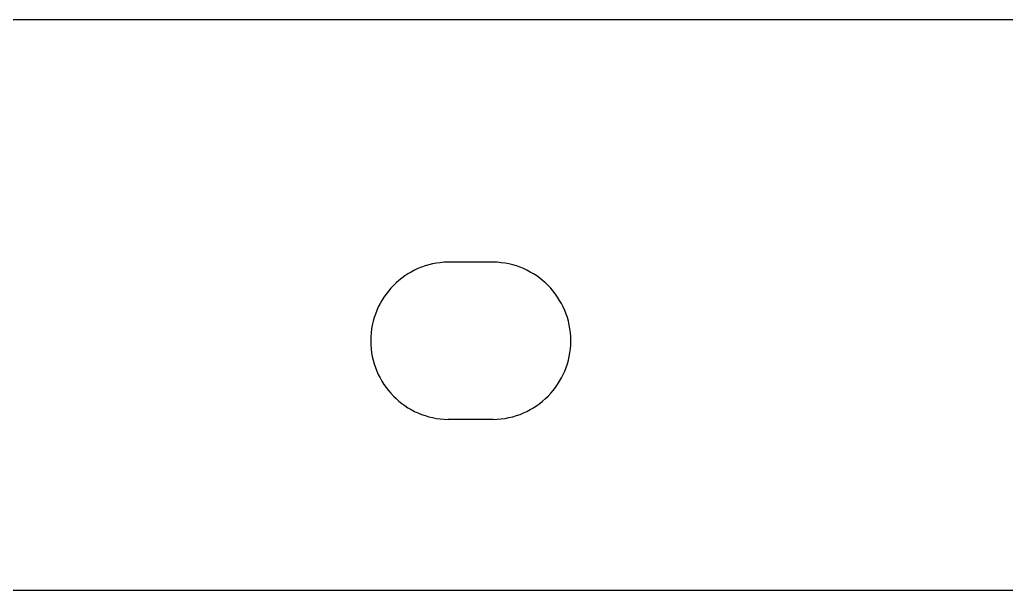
# Model space of a CAD drawing. Extents: x 28 to 9266, y -3933 to 97.
# Drawn here: x 4665 to 6199, y -3933 to -3046 of the extents above; entities that cross this region are included whole.
import ezdxf

# ---------------------------------------------------------------- set-up
doc = ezdxf.new("R2010")
doc.units = 0

msp = doc.modelspace()

# ---------------------------------------------------------------- linework, layer by layer
at = {"layer": 'Layer 1'}
for p, q in [((9266.48, -3046.3), (3130.97, -3046.3)), ((9266.48, -3046.3), (3130.97, -3046.3)), ((9266.48, -3046.3), (3130.97, -3046.3)), ((9266.48, -3046.3), (3130.97, -3046.3)), ((9266.48, -3046.3), (3130.97, -3046.3)), ((5278.734094, -3435.663434), (5273.533635, -3438.389353)), ((5278.734094, -3435.663434), (5273.533635, -3438.389353)), ((5278.734094, -3435.663434), (5273.533635, -3438.389353)), ((5278.734094, -3435.663434), (5273.533635, -3438.389353)), ((5278.734094, -3435.663434), (5273.533635, -3438.389353)), ((5284.078404, -3433.183427), (5278.734094, -3435.663434)), ((5284.078404, -3433.183427), (5278.734094, -3435.663434)), ((5284.078404, -3433.183427), (5278.734094, -3435.663434)), ((5284.078404, -3433.183427), (5278.734094, -3435.663434)), ((5284.078404, -3433.183427), (5278.734094, -3435.663434)), ((5289.559135, -3430.956862), (5284.078404, -3433.183427)), ((5289.559135, -3430.956862), (5284.078404, -3433.183427)), ((5289.559135, -3430.956862), (5284.078404, -3433.183427)), ((5289.559135, -3430.956862), (5284.078404, -3433.183427)), ((5289.559135, -3430.956862), (5284.078404, -3433.183427)), ((5295.168859, -3428.991273), (5289.559135, -3430.956862)), ((5295.168859, -3428.991273), (5289.559135, -3430.956862)), ((5295.168859, -3428.991273), (5289.559135, -3430.956862)), ((5295.168859, -3428.991273), (5289.559135, -3430.956862)), ((5295.168859, -3428.991273), (5289.559135, -3430.956862)), ((5300.900146, -3427.29419), (5295.168859, -3428.991273)), ((5300.900146, -3427.29419), (5295.168859, -3428.991273)), ((5300.900146, -3427.29419), (5295.168859, -3428.991273)), ((5300.900146, -3427.29419), (5295.168859, -3428.991273)), ((5300.900146, -3427.29419), (5295.168859, -3428.991273)), ((5306.745567, -3425.873147), (5300.900146, -3427.29419)), ((5306.745567, -3425.873147), (5300.900146, -3427.29419)), ((5306.745567, -3425.873147), (5300.900146, -3427.29419)), ((5306.745567, -3425.873147), (5300.900146, -3427.29419)), ((5306.745567, -3425.873147), (5300.900146, -3427.29419)), ((5312.697692, -3424.735674), (5306.745567, -3425.873147)), ((5312.697692, -3424.735674), (5306.745567, -3425.873147)), ((5312.697692, -3424.735674), (5306.745567, -3425.873147)), ((5312.697692, -3424.735674), (5306.745567, -3425.873147)), ((5312.697692, -3424.735674), (5306.745567, -3425.873147)), ((5318.749092, -3423.889304), (5312.697692, -3424.735674)), ((5318.749092, -3423.889304), (5312.697692, -3424.735674)), ((5318.749092, -3423.889304), (5312.697692, -3424.735674)), ((5318.749092, -3423.889304), (5312.697692, -3424.735674)), ((5318.749092, -3423.889304), (5312.697692, -3424.735674)), ((5324.892338, -3423.341569), (5318.749092, -3423.889304)), ((5324.892338, -3423.341569), (5318.749092, -3423.889304)), ((5324.892338, -3423.341569), (5318.749092, -3423.889304)), ((5324.892338, -3423.341569), (5318.749092, -3423.889304)), ((5324.892338, -3423.341569), (5318.749092, -3423.889304)), ((5331.12, -3423.1), (5324.892338, -3423.341569)), ((5331.12, -3423.1), (5324.892338, -3423.341569)), ((5331.12, -3423.1), (5324.892338, -3423.341569)), ((5331.12, -3423.1), (5324.892338, -3423.341569)), ((5331.12, -3423.1), (5324.892338, -3423.341569)), ((5400.88, -3423.07), (5330.89, -3423.07)), ((5400.88, -3423.07), (5330.89, -3423.07)), ((5400.88, -3423.07), (5330.89, -3423.07)), ((5400.88, -3423.07), (5330.89, -3423.07)), ((5400.88, -3423.07), (5330.89, -3423.07)), ((5407.337662, -3423.340569), (5401.11, -3423.099)), ((5407.337662, -3423.340569), (5401.11, -3423.099)), ((5407.337662, -3423.340569), (5401.11, -3423.099)), ((5407.337662, -3423.340569), (5401.11, -3423.099)), ((5407.337662, -3423.340569), (5401.11, -3423.099)), ((5413.480908, -3423.888304), (5407.337662, -3423.340569)), ((5413.480908, -3423.888304), (5407.337662, -3423.340569)), ((5413.480908, -3423.888304), (5407.337662, -3423.340569)), ((5413.480908, -3423.888304), (5407.337662, -3423.340569)), ((5413.480908, -3423.888304), (5407.337662, -3423.340569)), ((5419.532308, -3424.734674), (5413.480908, -3423.888304)), ((5419.532308, -3424.734674), (5413.480908, -3423.888304)), ((5419.532308, -3424.734674), (5413.480908, -3423.888304)), ((5419.532308, -3424.734674), (5413.480908, -3423.888304)), ((5419.532308, -3424.734674), (5413.480908, -3423.888304)), ((5425.484433, -3425.872147), (5419.532308, -3424.734674)), ((5425.484433, -3425.872147), (5419.532308, -3424.734674)), ((5425.484433, -3425.872147), (5419.532308, -3424.734674)), ((5425.484433, -3425.872147), (5419.532308, -3424.734674)), ((5425.484433, -3425.872147), (5419.532308, -3424.734674)), ((5431.329854, -3427.29319), (5425.484433, -3425.872147)), ((5431.329854, -3427.29319), (5425.484433, -3425.872147)), ((5431.329854, -3427.29319), (5425.484433, -3425.872147)), ((5431.329854, -3427.29319), (5425.484433, -3425.872147)), ((5431.329854, -3427.29319), (5425.484433, -3425.872147)), ((5437.061141, -3428.990273), (5431.329854, -3427.29319)), ((5437.061141, -3428.990273), (5431.329854, -3427.29319)), ((5437.061141, -3428.990273), (5431.329854, -3427.29319)), ((5437.061141, -3428.990273), (5431.329854, -3427.29319)), ((5437.061141, -3428.990273), (5431.329854, -3427.29319)), ((5442.670865, -3430.955862), (5437.061141, -3428.990273)), ((5442.670865, -3430.955862), (5437.061141, -3428.990273)), ((5442.670865, -3430.955862), (5437.061141, -3428.990273)), ((5442.670865, -3430.955862), (5437.061141, -3428.990273)), ((5442.670865, -3430.955862), (5437.061141, -3428.990273)), ((5448.151596, -3433.182427), (5442.670865, -3430.955862)), ((5448.151596, -3433.182427), (5442.670865, -3430.955862)), ((5448.151596, -3433.182427), (5442.670865, -3430.955862)), ((5448.151596, -3433.182427), (5442.670865, -3430.955862)), ((5448.151596, -3433.182427), (5442.670865, -3430.955862)), ((5453.495906, -3435.662434), (5448.151596, -3433.182427)), ((5453.495906, -3435.662434), (5448.151596, -3433.182427)), ((5453.495906, -3435.662434), (5448.151596, -3433.182427)), ((5453.495906, -3435.662434), (5448.151596, -3433.182427)), ((5453.495906, -3435.662434), (5448.151596, -3433.182427)), ((5458.696365, -3438.388353), (5453.495906, -3435.662434)), ((5458.696365, -3438.388353), (5453.495906, -3435.662434)), ((5458.696365, -3438.388353), (5453.495906, -3435.662434)), ((5458.696365, -3438.388353), (5453.495906, -3435.662434)), ((5458.696365, -3438.388353), (5453.495906, -3435.662434)), ((5258.869656, -3447.967258), (5254.318893, -3451.601502)), ((5258.869656, -3447.967258), (5254.318893, -3451.601502)), ((5258.869656, -3447.967258), (5254.318893, -3451.601502)), ((5258.869656, -3447.967258), (5254.318893, -3451.601502)), ((5258.869656, -3447.967258), (5254.318893, -3451.601502)), ((5263.593986, -3444.548797), (5258.869656, -3447.967258)), ((5263.593986, -3444.548797), (5258.869656, -3447.967258)), ((5263.593986, -3444.548797), (5258.869656, -3447.967258)), ((5263.593986, -3444.548797), (5258.869656, -3447.967258)), ((5263.593986, -3444.548797), (5258.869656, -3447.967258)), ((5268.484456, -3441.353651), (5263.593986, -3444.548797)), ((5268.484456, -3441.353651), (5263.593986, -3444.548797)), ((5268.484456, -3441.353651), (5263.593986, -3444.548797)), ((5268.484456, -3441.353651), (5263.593986, -3444.548797)), ((5268.484456, -3441.353651), (5263.593986, -3444.548797)), ((5273.533635, -3438.389353), (5268.484456, -3441.353651)), ((5273.533635, -3438.389353), (5268.484456, -3441.353651)), ((5273.533635, -3438.389353), (5268.484456, -3441.353651)), ((5273.533635, -3438.389353), (5268.484456, -3441.353651)), ((5273.533635, -3438.389353), (5268.484456, -3441.353651)), ((5463.745544, -3441.352651), (5458.696365, -3438.388353)), ((5463.745544, -3441.352651), (5458.696365, -3438.388353)), ((5463.745544, -3441.352651), (5458.696365, -3438.388353)), ((5463.745544, -3441.352651), (5458.696365, -3438.388353)), ((5463.745544, -3441.352651), (5458.696365, -3438.388353)), ((5468.636014, -3444.547797), (5463.745544, -3441.352651)), ((5468.636014, -3444.547797), (5463.745544, -3441.352651)), ((5468.636014, -3444.547797), (5463.745544, -3441.352651)), ((5468.636014, -3444.547797), (5463.745544, -3441.352651)), ((5468.636014, -3444.547797), (5463.745544, -3441.352651)), ((5473.360344, -3447.966258), (5468.636014, -3444.547797)), ((5473.360344, -3447.966258), (5468.636014, -3444.547797)), ((5473.360344, -3447.966258), (5468.636014, -3444.547797)), ((5473.360344, -3447.966258), (5468.636014, -3444.547797)), ((5473.360344, -3447.966258), (5468.636014, -3444.547797)), ((5477.911107, -3451.600502), (5473.360344, -3447.966258)), ((5477.911107, -3451.600502), (5473.360344, -3447.966258)), ((5477.911107, -3451.600502), (5473.360344, -3447.966258)), ((5477.911107, -3451.600502), (5473.360344, -3447.966258)), ((5477.911107, -3451.600502), (5473.360344, -3447.966258)), ((5241.782308, -3463.723618), (5238.000111, -3468.145678)), ((5241.782308, -3463.723618), (5238.000111, -3468.145678)), ((5241.782308, -3463.723618), (5238.000111, -3468.145678)), ((5241.782308, -3463.723618), (5238.000111, -3468.145678)), ((5241.782308, -3463.723618), (5238.000111, -3468.145678)), ((5245.76779, -3459.487214), (5241.782308, -3463.723618)), ((5245.76779, -3459.487214), (5241.782308, -3463.723618)), ((5245.76779, -3459.487214), (5241.782308, -3463.723618)), ((5245.76779, -3459.487214), (5241.782308, -3463.723618)), ((5245.76779, -3459.487214), (5241.782308, -3463.723618)), ((5249.949128, -3455.443999), (5245.76779, -3459.487214)), ((5249.949128, -3455.443999), (5245.76779, -3459.487214)), ((5249.949128, -3455.443999), (5245.76779, -3459.487214)), ((5249.949128, -3455.443999), (5245.76779, -3459.487214)), ((5249.949128, -3455.443999), (5245.76779, -3459.487214)), ((5254.318893, -3451.601502), (5249.949128, -3455.443999)), ((5254.318893, -3451.601502), (5249.949128, -3455.443999)), ((5254.318893, -3451.601502), (5249.949128, -3455.443999)), ((5254.318893, -3451.601502), (5249.949128, -3455.443999)), ((5254.318893, -3451.601502), (5249.949128, -3455.443999)), ((5482.280872, -3455.442999), (5477.911107, -3451.600502)), ((5482.280872, -3455.442999), (5477.911107, -3451.600502)), ((5482.280872, -3455.442999), (5477.911107, -3451.600502)), ((5482.280872, -3455.442999), (5477.911107, -3451.600502)), ((5482.280872, -3455.442999), (5477.911107, -3451.600502)), ((5486.46221, -3459.486214), (5482.280872, -3455.442999)), ((5486.46221, -3459.486214), (5482.280872, -3455.442999)), ((5486.46221, -3459.486214), (5482.280872, -3455.442999)), ((5486.46221, -3459.486214), (5482.280872, -3455.442999)), ((5486.46221, -3459.486214), (5482.280872, -3455.442999)), ((5490.447692, -3463.722618), (5486.46221, -3459.486214)), ((5490.447692, -3463.722618), (5486.46221, -3459.486214)), ((5490.447692, -3463.722618), (5486.46221, -3459.486214)), ((5490.447692, -3463.722618), (5486.46221, -3459.486214)), ((5490.447692, -3463.722618), (5486.46221, -3459.486214)), ((5494.229889, -3468.144678), (5490.447692, -3463.722618)), ((5494.229889, -3468.144678), (5490.447692, -3463.722618)), ((5494.229889, -3468.144678), (5490.447692, -3463.722618)), ((5494.229889, -3468.144678), (5490.447692, -3463.722618)), ((5494.229889, -3468.144678), (5490.447692, -3463.722618)), ((5231.075291, -3477.516636), (5227.947526, -3482.450472)), ((5231.075291, -3477.516636), (5227.947526, -3482.450472)), ((5231.075291, -3477.516636), (5227.947526, -3482.450472)), ((5231.075291, -3477.516636), (5227.947526, -3482.450472)), ((5231.075291, -3477.516636), (5227.947526, -3482.450472)), ((5234.428629, -3472.745861), (5231.075291, -3477.516636)), ((5234.428629, -3472.745861), (5231.075291, -3477.516636)), ((5234.428629, -3472.745861), (5231.075291, -3477.516636)), ((5234.428629, -3472.745861), (5231.075291, -3477.516636)), ((5234.428629, -3472.745861), (5231.075291, -3477.516636)), ((5238.000111, -3468.145678), (5234.428629, -3472.745861)), ((5238.000111, -3468.145678), (5234.428629, -3472.745861)), ((5238.000111, -3468.145678), (5234.428629, -3472.745861)), ((5238.000111, -3468.145678), (5234.428629, -3472.745861)), ((5238.000111, -3468.145678), (5234.428629, -3472.745861)), ((5497.801371, -3472.744861), (5494.229889, -3468.144678)), ((5497.801371, -3472.744861), (5494.229889, -3468.144678)), ((5497.801371, -3472.744861), (5494.229889, -3468.144678)), ((5497.801371, -3472.744861), (5494.229889, -3468.144678)), ((5497.801371, -3472.744861), (5494.229889, -3468.144678)), ((5501.154709, -3477.515636), (5497.801371, -3472.744861)), ((5501.154709, -3477.515636), (5497.801371, -3472.744861)), ((5501.154709, -3477.515636), (5497.801371, -3472.744861)), ((5501.154709, -3477.515636), (5497.801371, -3472.744861)), ((5501.154709, -3477.515636), (5497.801371, -3472.744861)), ((5504.282474, -3482.449472), (5501.154709, -3477.515636)), ((5504.282474, -3482.449472), (5501.154709, -3477.515636)), ((5504.282474, -3482.449472), (5501.154709, -3477.515636)), ((5504.282474, -3482.449472), (5501.154709, -3477.515636)), ((5504.282474, -3482.449472), (5501.154709, -3477.515636)), ((5222.398434, -3492.777196), (5219.991965, -3498.15502)), ((5222.398434, -3492.777196), (5219.991965, -3498.15502)), ((5222.398434, -3492.777196), (5219.991965, -3498.15502)), ((5222.398434, -3492.777196), (5219.991965, -3498.15502)), ((5222.398434, -3492.777196), (5219.991965, -3498.15502)), ((5225.052764, -3487.539836), (5222.398434, -3492.777196)), ((5225.052764, -3487.539836), (5222.398434, -3492.777196)), ((5225.052764, -3487.539836), (5222.398434, -3492.777196)), ((5225.052764, -3487.539836), (5222.398434, -3492.777196)), ((5225.052764, -3487.539836), (5222.398434, -3492.777196)), ((5227.947526, -3482.450472), (5225.052764, -3487.539836)), ((5227.947526, -3482.450472), (5225.052764, -3487.539836)), ((5227.947526, -3482.450472), (5225.052764, -3487.539836)), ((5227.947526, -3482.450472), (5225.052764, -3487.539836)), ((5227.947526, -3482.450472), (5225.052764, -3487.539836)), ((5507.177236, -3487.538836), (5504.282474, -3482.449472)), ((5507.177236, -3487.538836), (5504.282474, -3482.449472)), ((5507.177236, -3487.538836), (5504.282474, -3482.449472)), ((5507.177236, -3487.538836), (5504.282474, -3482.449472)), ((5507.177236, -3487.538836), (5504.282474, -3482.449472)), ((5509.831566, -3492.776196), (5507.177236, -3487.538836)), ((5509.831566, -3492.776196), (5507.177236, -3487.538836)), ((5509.831566, -3492.776196), (5507.177236, -3487.538836)), ((5509.831566, -3492.776196), (5507.177236, -3487.538836)), ((5509.831566, -3492.776196), (5507.177236, -3487.538836)), ((5512.238035, -3498.15402), (5509.831566, -3492.776196)), ((5512.238035, -3498.15402), (5509.831566, -3492.776196)), ((5512.238035, -3498.15402), (5509.831566, -3492.776196)), ((5512.238035, -3498.15402), (5509.831566, -3492.776196)), ((5512.238035, -3498.15402), (5509.831566, -3492.776196)), ((5215.952328, -3509.301934), (5214.334018, -3515.05596)), ((5215.952328, -3509.301934), (5214.334018, -3515.05596)), ((5215.952328, -3509.301934), (5214.334018, -3515.05596)), ((5215.952328, -3509.301934), (5214.334018, -3515.05596)), ((5215.952328, -3509.301934), (5214.334018, -3515.05596)), ((5217.840786, -3503.665777), (5215.952328, -3509.301934)), ((5217.840786, -3503.665777), (5215.952328, -3509.301934)), ((5217.840786, -3503.665777), (5215.952328, -3509.301934)), ((5217.840786, -3503.665777), (5215.952328, -3509.301934)), ((5217.840786, -3503.665777), (5215.952328, -3509.301934)), ((5219.991965, -3498.15502), (5217.840786, -3503.665777)), ((5219.991965, -3498.15502), (5217.840786, -3503.665777)), ((5219.991965, -3498.15502), (5217.840786, -3503.665777)), ((5219.991965, -3498.15502), (5217.840786, -3503.665777)), ((5219.991965, -3498.15502), (5217.840786, -3503.665777)), ((5514.389214, -3503.664777), (5512.238035, -3498.15402)), ((5514.389214, -3503.664777), (5512.238035, -3498.15402)), ((5514.389214, -3503.664777), (5512.238035, -3498.15402)), ((5514.389214, -3503.664777), (5512.238035, -3498.15402)), ((5514.389214, -3503.664777), (5512.238035, -3498.15402)), ((5516.277672, -3509.300934), (5514.389214, -3503.664777)), ((5516.277672, -3509.300934), (5514.389214, -3503.664777)), ((5516.277672, -3509.300934), (5514.389214, -3503.664777)), ((5516.277672, -3509.300934), (5514.389214, -3503.664777)), ((5516.277672, -3509.300934), (5514.389214, -3503.664777)), ((5517.895982, -3515.05496), (5516.277672, -3509.300934)), ((5517.895982, -3515.05496), (5516.277672, -3509.300934)), ((5517.895982, -3515.05496), (5516.277672, -3509.300934)), ((5517.895982, -3515.05496), (5516.277672, -3509.300934)), ((5517.895982, -3515.05496), (5516.277672, -3509.300934)), ((5211.937564, -3526.887489), (5211.174277, -3532.949929)), ((5211.937564, -3526.887489), (5211.174277, -3532.949929)), ((5211.937564, -3526.887489), (5211.174277, -3532.949929)), ((5211.937564, -3526.887489), (5211.174277, -3532.949929)), ((5211.937564, -3526.887489), (5211.174277, -3532.949929)), ((5212.993287, -3520.920322), (5211.937564, -3526.887489)), ((5212.993287, -3520.920322), (5211.937564, -3526.887489)), ((5212.993287, -3520.920322), (5211.937564, -3526.887489)), ((5212.993287, -3520.920322), (5211.937564, -3526.887489)), ((5212.993287, -3520.920322), (5211.937564, -3526.887489)), ((5214.334018, -3515.05596), (5212.993287, -3520.920322)), ((5214.334018, -3515.05596), (5212.993287, -3520.920322)), ((5214.334018, -3515.05596), (5212.993287, -3520.920322)), ((5214.334018, -3515.05596), (5212.993287, -3520.920322)), ((5214.334018, -3515.05596), (5212.993287, -3520.920322)), ((5519.236713, -3520.919322), (5517.895982, -3515.05496)), ((5519.236713, -3520.919322), (5517.895982, -3515.05496)), ((5519.236713, -3520.919322), (5517.895982, -3515.05496)), ((5519.236713, -3520.919322), (5517.895982, -3515.05496)), ((5519.236713, -3520.919322), (5517.895982, -3515.05496)), ((5520.292436, -3526.886489), (5519.236713, -3520.919322)), ((5520.292436, -3526.886489), (5519.236713, -3520.919322)), ((5520.292436, -3526.886489), (5519.236713, -3520.919322)), ((5520.292436, -3526.886489), (5519.236713, -3520.919322)), ((5520.292436, -3526.886489), (5519.236713, -3520.919322)), ((5521.055723, -3532.948929), (5520.292436, -3526.886489)), ((5521.055723, -3532.948929), (5520.292436, -3526.886489)), ((5521.055723, -3532.948929), (5520.292436, -3526.886489)), ((5521.055723, -3532.948929), (5520.292436, -3526.886489)), ((5521.055723, -3532.948929), (5520.292436, -3526.886489)), ((5210.710857, -3539.10011), (5210.554733, -3545.3305)), ((5210.710857, -3539.10011), (5210.554733, -3545.3305)), ((5210.710857, -3539.10011), (5210.554733, -3545.3305)), ((5210.710857, -3539.10011), (5210.554733, -3545.3305)), ((5210.710857, -3539.10011), (5210.554733, -3545.3305)), ((5211.174277, -3532.949929), (5210.710857, -3539.10011)), ((5211.174277, -3532.949929), (5210.710857, -3539.10011)), ((5211.174277, -3532.949929), (5210.710857, -3539.10011)), ((5211.174277, -3532.949929), (5210.710857, -3539.10011)), ((5211.174277, -3532.949929), (5210.710857, -3539.10011)), ((5521.519143, -3539.09911), (5521.055723, -3532.948929)), ((5521.519143, -3539.09911), (5521.055723, -3532.948929)), ((5521.519143, -3539.09911), (5521.055723, -3532.948929)), ((5521.519143, -3539.09911), (5521.055723, -3532.948929)), ((5521.519143, -3539.09911), (5521.055723, -3532.948929)), ((5521.675267, -3545.3295), (5521.519143, -3539.09911)), ((5521.675267, -3545.3295), (5521.519143, -3539.09911)), ((5521.675267, -3545.3295), (5521.519143, -3539.09911)), ((5521.675267, -3545.3295), (5521.519143, -3539.09911)), ((5521.675267, -3545.3295), (5521.519143, -3539.09911)), ((5210.554733, -3545.3305), (5210.710857, -3551.56089)), ((5210.554733, -3545.3305), (5210.710857, -3551.56089)), ((5210.554733, -3545.3305), (5210.710857, -3551.56089)), ((5210.554733, -3545.3305), (5210.710857, -3551.56089)), ((5210.554733, -3545.3305), (5210.710857, -3551.56089)), ((5210.710857, -3551.56089), (5211.174277, -3557.711071)), ((5210.710857, -3551.56089), (5211.174277, -3557.711071)), ((5210.710857, -3551.56089), (5211.174277, -3557.711071)), ((5210.710857, -3551.56089), (5211.174277, -3557.711071)), ((5210.710857, -3551.56089), (5211.174277, -3557.711071)), ((5211.174277, -3557.711071), (5211.937564, -3563.773511)), ((5211.174277, -3557.711071), (5211.937564, -3563.773511)), ((5211.174277, -3557.711071), (5211.937564, -3563.773511)), ((5211.174277, -3557.711071), (5211.937564, -3563.773511)), ((5211.174277, -3557.711071), (5211.937564, -3563.773511)), ((5520.292436, -3563.772511), (5521.055723, -3557.710071)), ((5520.292436, -3563.772511), (5521.055723, -3557.710071)), ((5520.292436, -3563.772511), (5521.055723, -3557.710071)), ((5520.292436, -3563.772511), (5521.055723, -3557.710071)), ((5520.292436, -3563.772511), (5521.055723, -3557.710071)), ((5521.055723, -3557.710071), (5521.519143, -3551.55989)), ((5521.055723, -3557.710071), (5521.519143, -3551.55989)), ((5521.055723, -3557.710071), (5521.519143, -3551.55989)), ((5521.055723, -3557.710071), (5521.519143, -3551.55989)), ((5521.055723, -3557.710071), (5521.519143, -3551.55989)), ((5521.519143, -3551.55989), (5521.675267, -3545.3295)), ((5521.519143, -3551.55989), (5521.675267, -3545.3295)), ((5521.519143, -3551.55989), (5521.675267, -3545.3295)), ((5521.519143, -3551.55989), (5521.675267, -3545.3295)), ((5521.519143, -3551.55989), (5521.675267, -3545.3295)), ((5211.937564, -3563.773511), (5212.993287, -3569.740678)), ((5211.937564, -3563.773511), (5212.993287, -3569.740678)), ((5211.937564, -3563.773511), (5212.993287, -3569.740678)), ((5211.937564, -3563.773511), (5212.993287, -3569.740678)), ((5211.937564, -3563.773511), (5212.993287, -3569.740678)), ((5212.993287, -3569.740678), (5214.334018, -3575.60504)), ((5212.993287, -3569.740678), (5214.334018, -3575.60504)), ((5212.993287, -3569.740678), (5214.334018, -3575.60504)), ((5212.993287, -3569.740678), (5214.334018, -3575.60504)), ((5212.993287, -3569.740678), (5214.334018, -3575.60504)), ((5517.895982, -3575.60404), (5519.236713, -3569.739678)), ((5517.895982, -3575.60404), (5519.236713, -3569.739678)), ((5517.895982, -3575.60404), (5519.236713, -3569.739678)), ((5517.895982, -3575.60404), (5519.236713, -3569.739678)), ((5517.895982, -3575.60404), (5519.236713, -3569.739678)), ((5519.236713, -3569.739678), (5520.292436, -3563.772511)), ((5519.236713, -3569.739678), (5520.292436, -3563.772511)), ((5519.236713, -3569.739678), (5520.292436, -3563.772511)), ((5519.236713, -3569.739678), (5520.292436, -3563.772511)), ((5519.236713, -3569.739678), (5520.292436, -3563.772511)), ((5214.334018, -3575.60504), (5215.952328, -3581.359066)), ((5214.334018, -3575.60504), (5215.952328, -3581.359066)), ((5214.334018, -3575.60504), (5215.952328, -3581.359066)), ((5214.334018, -3575.60504), (5215.952328, -3581.359066)), ((5214.334018, -3575.60504), (5215.952328, -3581.359066)), ((5215.952328, -3581.359066), (5217.840786, -3586.995223)), ((5215.952328, -3581.359066), (5217.840786, -3586.995223)), ((5215.952328, -3581.359066), (5217.840786, -3586.995223)), ((5215.952328, -3581.359066), (5217.840786, -3586.995223)), ((5215.952328, -3581.359066), (5217.840786, -3586.995223)), ((5217.840786, -3586.995223), (5219.991965, -3592.50598)), ((5217.840786, -3586.995223), (5219.991965, -3592.50598)), ((5217.840786, -3586.995223), (5219.991965, -3592.50598)), ((5217.840786, -3586.995223), (5219.991965, -3592.50598)), ((5217.840786, -3586.995223), (5219.991965, -3592.50598)), ((5512.238035, -3592.50498), (5514.389214, -3586.994223)), ((5512.238035, -3592.50498), (5514.389214, -3586.994223)), ((5512.238035, -3592.50498), (5514.389214, -3586.994223)), ((5512.238035, -3592.50498), (5514.389214, -3586.994223)), ((5512.238035, -3592.50498), (5514.389214, -3586.994223)), ((5514.389214, -3586.994223), (5516.277672, -3581.358066)), ((5514.389214, -3586.994223), (5516.277672, -3581.358066)), ((5514.389214, -3586.994223), (5516.277672, -3581.358066)), ((5514.389214, -3586.994223), (5516.277672, -3581.358066)), ((5514.389214, -3586.994223), (5516.277672, -3581.358066)), ((5516.277672, -3581.358066), (5517.895982, -3575.60404)), ((5516.277672, -3581.358066), (5517.895982, -3575.60404)), ((5516.277672, -3581.358066), (5517.895982, -3575.60404)), ((5516.277672, -3581.358066), (5517.895982, -3575.60404)), ((5516.277672, -3581.358066), (5517.895982, -3575.60404)), ((5219.991965, -3592.50598), (5222.398434, -3597.883804)), ((5219.991965, -3592.50598), (5222.398434, -3597.883804)), ((5219.991965, -3592.50598), (5222.398434, -3597.883804)), ((5219.991965, -3592.50598), (5222.398434, -3597.883804)), ((5219.991965, -3592.50598), (5222.398434, -3597.883804)), ((5222.398434, -3597.883804), (5225.052764, -3603.121164)), ((5222.398434, -3597.883804), (5225.052764, -3603.121164)), ((5222.398434, -3597.883804), (5225.052764, -3603.121164)), ((5222.398434, -3597.883804), (5225.052764, -3603.121164)), ((5222.398434, -3597.883804), (5225.052764, -3603.121164)), ((5225.052764, -3603.121164), (5227.947526, -3608.210528)), ((5225.052764, -3603.121164), (5227.947526, -3608.210528)), ((5225.052764, -3603.121164), (5227.947526, -3608.210528)), ((5225.052764, -3603.121164), (5227.947526, -3608.210528)), ((5225.052764, -3603.121164), (5227.947526, -3608.210528)), ((5504.282474, -3608.209528), (5507.177236, -3603.120164)), ((5504.282474, -3608.209528), (5507.177236, -3603.120164)), ((5504.282474, -3608.209528), (5507.177236, -3603.120164)), ((5504.282474, -3608.209528), (5507.177236, -3603.120164)), ((5504.282474, -3608.209528), (5507.177236, -3603.120164)), ((5507.177236, -3603.120164), (5509.831566, -3597.882804)), ((5507.177236, -3603.120164), (5509.831566, -3597.882804)), ((5507.177236, -3603.120164), (5509.831566, -3597.882804)), ((5507.177236, -3603.120164), (5509.831566, -3597.882804)), ((5507.177236, -3603.120164), (5509.831566, -3597.882804)), ((5509.831566, -3597.882804), (5512.238035, -3592.50498)), ((5509.831566, -3597.882804), (5512.238035, -3592.50498)), ((5509.831566, -3597.882804), (5512.238035, -3592.50498)), ((5509.831566, -3597.882804), (5512.238035, -3592.50498)), ((5509.831566, -3597.882804), (5512.238035, -3592.50498)), ((5227.947526, -3608.210528), (5231.075291, -3613.144364)), ((5227.947526, -3608.210528), (5231.075291, -3613.144364)), ((5227.947526, -3608.210528), (5231.075291, -3613.144364)), ((5227.947526, -3608.210528), (5231.075291, -3613.144364)), ((5227.947526, -3608.210528), (5231.075291, -3613.144364)), ((5231.075291, -3613.144364), (5234.428629, -3617.915139)), ((5231.075291, -3613.144364), (5234.428629, -3617.915139)), ((5231.075291, -3613.144364), (5234.428629, -3617.915139)), ((5231.075291, -3613.144364), (5234.428629, -3617.915139)), ((5231.075291, -3613.144364), (5234.428629, -3617.915139)), ((5234.428629, -3617.915139), (5238.000111, -3622.515322)), ((5234.428629, -3617.915139), (5238.000111, -3622.515322)), ((5234.428629, -3617.915139), (5238.000111, -3622.515322)), ((5234.428629, -3617.915139), (5238.000111, -3622.515322)), ((5234.428629, -3617.915139), (5238.000111, -3622.515322)), ((5494.229889, -3622.514322), (5497.801371, -3617.914139)), ((5494.229889, -3622.514322), (5497.801371, -3617.914139)), ((5494.229889, -3622.514322), (5497.801371, -3617.914139)), ((5494.229889, -3622.514322), (5497.801371, -3617.914139)), ((5494.229889, -3622.514322), (5497.801371, -3617.914139)), ((5497.801371, -3617.914139), (5501.154709, -3613.143364)), ((5497.801371, -3617.914139), (5501.154709, -3613.143364)), ((5497.801371, -3617.914139), (5501.154709, -3613.143364)), ((5497.801371, -3617.914139), (5501.154709, -3613.143364)), ((5497.801371, -3617.914139), (5501.154709, -3613.143364)), ((5501.154709, -3613.143364), (5504.282474, -3608.209528)), ((5501.154709, -3613.143364), (5504.282474, -3608.209528)), ((5501.154709, -3613.143364), (5504.282474, -3608.209528)), ((5501.154709, -3613.143364), (5504.282474, -3608.209528)), ((5501.154709, -3613.143364), (5504.282474, -3608.209528)), ((5238.000111, -3622.515322), (5241.782308, -3626.937382)), ((5238.000111, -3622.515322), (5241.782308, -3626.937382)), ((5238.000111, -3622.515322), (5241.782308, -3626.937382)), ((5238.000111, -3622.515322), (5241.782308, -3626.937382)), ((5238.000111, -3622.515322), (5241.782308, -3626.937382)), ((5241.782308, -3626.937382), (5245.76779, -3631.173786)), ((5241.782308, -3626.937382), (5245.76779, -3631.173786)), ((5241.782308, -3626.937382), (5245.76779, -3631.173786)), ((5241.782308, -3626.937382), (5245.76779, -3631.173786)), ((5241.782308, -3626.937382), (5245.76779, -3631.173786)), ((5245.76779, -3631.173786), (5249.949128, -3635.217001)), ((5245.76779, -3631.173786), (5249.949128, -3635.217001)), ((5245.76779, -3631.173786), (5249.949128, -3635.217001)), ((5245.76779, -3631.173786), (5249.949128, -3635.217001)), ((5245.76779, -3631.173786), (5249.949128, -3635.217001)), ((5249.949128, -3635.217001), (5254.318893, -3639.059498)), ((5249.949128, -3635.217001), (5254.318893, -3639.059498)), ((5249.949128, -3635.217001), (5254.318893, -3639.059498)), ((5249.949128, -3635.217001), (5254.318893, -3639.059498)), ((5249.949128, -3635.217001), (5254.318893, -3639.059498)), ((5477.911107, -3639.058498), (5482.280872, -3635.216001)), ((5477.911107, -3639.058498), (5482.280872, -3635.216001)), ((5477.911107, -3639.058498), (5482.280872, -3635.216001)), ((5477.911107, -3639.058498), (5482.280872, -3635.216001)), ((5477.911107, -3639.058498), (5482.280872, -3635.216001)), ((5482.280872, -3635.216001), (5486.46221, -3631.172786)), ((5482.280872, -3635.216001), (5486.46221, -3631.172786)), ((5482.280872, -3635.216001), (5486.46221, -3631.172786)), ((5482.280872, -3635.216001), (5486.46221, -3631.172786)), ((5482.280872, -3635.216001), (5486.46221, -3631.172786)), ((5486.46221, -3631.172786), (5490.447692, -3626.936382)), ((5486.46221, -3631.172786), (5490.447692, -3626.936382)), ((5486.46221, -3631.172786), (5490.447692, -3626.936382)), ((5486.46221, -3631.172786), (5490.447692, -3626.936382)), ((5486.46221, -3631.172786), (5490.447692, -3626.936382)), ((5490.447692, -3626.936382), (5494.229889, -3622.514322)), ((5490.447692, -3626.936382), (5494.229889, -3622.514322)), ((5490.447692, -3626.936382), (5494.229889, -3622.514322)), ((5490.447692, -3626.936382), (5494.229889, -3622.514322)), ((5490.447692, -3626.936382), (5494.229889, -3622.514322)), ((5254.318893, -3639.059498), (5258.869656, -3642.693742)), ((5254.318893, -3639.059498), (5258.869656, -3642.693742)), ((5254.318893, -3639.059498), (5258.869656, -3642.693742)), ((5254.318893, -3639.059498), (5258.869656, -3642.693742)), ((5254.318893, -3639.059498), (5258.869656, -3642.693742)), ((5258.869656, -3642.693742), (5263.593986, -3646.112203)), ((5258.869656, -3642.693742), (5263.593986, -3646.112203)), ((5258.869656, -3642.693742), (5263.593986, -3646.112203)), ((5258.869656, -3642.693742), (5263.593986, -3646.112203)), ((5258.869656, -3642.693742), (5263.593986, -3646.112203)), ((5263.593986, -3646.112203), (5268.484456, -3649.307349)), ((5263.593986, -3646.112203), (5268.484456, -3649.307349)), ((5263.593986, -3646.112203), (5268.484456, -3649.307349)), ((5263.593986, -3646.112203), (5268.484456, -3649.307349)), ((5263.593986, -3646.112203), (5268.484456, -3649.307349)), ((5268.484456, -3649.307349), (5273.533635, -3652.271647)), ((5268.484456, -3649.307349), (5273.533635, -3652.271647)), ((5268.484456, -3649.307349), (5273.533635, -3652.271647)), ((5268.484456, -3649.307349), (5273.533635, -3652.271647)), ((5268.484456, -3649.307349), (5273.533635, -3652.271647)), ((5458.696365, -3652.270647), (5463.745544, -3649.306349)), ((5458.696365, -3652.270647), (5463.745544, -3649.306349)), ((5458.696365, -3652.270647), (5463.745544, -3649.306349)), ((5458.696365, -3652.270647), (5463.745544, -3649.306349)), ((5458.696365, -3652.270647), (5463.745544, -3649.306349)), ((5463.745544, -3649.306349), (5468.636014, -3646.111203)), ((5463.745544, -3649.306349), (5468.636014, -3646.111203)), ((5463.745544, -3649.306349), (5468.636014, -3646.111203)), ((5463.745544, -3649.306349), (5468.636014, -3646.111203)), ((5463.745544, -3649.306349), (5468.636014, -3646.111203)), ((5468.636014, -3646.111203), (5473.360344, -3642.692742)), ((5468.636014, -3646.111203), (5473.360344, -3642.692742)), ((5468.636014, -3646.111203), (5473.360344, -3642.692742)), ((5468.636014, -3646.111203), (5473.360344, -3642.692742)), ((5468.636014, -3646.111203), (5473.360344, -3642.692742)), ((5473.360344, -3642.692742), (5477.911107, -3639.058498)), ((5473.360344, -3642.692742), (5477.911107, -3639.058498)), ((5473.360344, -3642.692742), (5477.911107, -3639.058498)), ((5473.360344, -3642.692742), (5477.911107, -3639.058498)), ((5473.360344, -3642.692742), (5477.911107, -3639.058498)), ((5273.533635, -3652.271647), (5278.734094, -3654.997566)), ((5273.533635, -3652.271647), (5278.734094, -3654.997566)), ((5273.533635, -3652.271647), (5278.734094, -3654.997566)), ((5273.533635, -3652.271647), (5278.734094, -3654.997566)), ((5273.533635, -3652.271647), (5278.734094, -3654.997566)), ((5278.734094, -3654.997566), (5284.078404, -3657.477573)), ((5278.734094, -3654.997566), (5284.078404, -3657.477573)), ((5278.734094, -3654.997566), (5284.078404, -3657.477573)), ((5278.734094, -3654.997566), (5284.078404, -3657.477573)), ((5278.734094, -3654.997566), (5284.078404, -3657.477573)), ((5284.078404, -3657.477573), (5289.559135, -3659.704138)), ((5284.078404, -3657.477573), (5289.559135, -3659.704138)), ((5284.078404, -3657.477573), (5289.559135, -3659.704138)), ((5284.078404, -3657.477573), (5289.559135, -3659.704138)), ((5284.078404, -3657.477573), (5289.559135, -3659.704138)), ((5289.559135, -3659.704138), (5295.168859, -3661.669727)), ((5289.559135, -3659.704138), (5295.168859, -3661.669727)), ((5289.559135, -3659.704138), (5295.168859, -3661.669727)), ((5289.559135, -3659.704138), (5295.168859, -3661.669727)), ((5289.559135, -3659.704138), (5295.168859, -3661.669727)), ((5295.168859, -3661.669727), (5300.900146, -3663.36681)), ((5295.168859, -3661.669727), (5300.900146, -3663.36681)), ((5295.168859, -3661.669727), (5300.900146, -3663.36681)), ((5295.168859, -3661.669727), (5300.900146, -3663.36681)), ((5295.168859, -3661.669727), (5300.900146, -3663.36681)), ((5300.900146, -3663.36681), (5306.745567, -3664.787853)), ((5300.900146, -3663.36681), (5306.745567, -3664.787853)), ((5300.900146, -3663.36681), (5306.745567, -3664.787853)), ((5300.900146, -3663.36681), (5306.745567, -3664.787853)), ((5300.900146, -3663.36681), (5306.745567, -3664.787853)), ((5306.745567, -3664.787853), (5312.697692, -3665.925326)), ((5306.745567, -3664.787853), (5312.697692, -3665.925326)), ((5306.745567, -3664.787853), (5312.697692, -3665.925326)), ((5306.745567, -3664.787853), (5312.697692, -3665.925326)), ((5306.745567, -3664.787853), (5312.697692, -3665.925326)), ((5312.697692, -3665.925326), (5318.749092, -3666.771696)), ((5312.697692, -3665.925326), (5318.749092, -3666.771696)), ((5312.697692, -3665.925326), (5318.749092, -3666.771696)), ((5312.697692, -3665.925326), (5318.749092, -3666.771696)), ((5312.697692, -3665.925326), (5318.749092, -3666.771696)), ((5413.480908, -3666.770696), (5419.532308, -3665.924326)), ((5413.480908, -3666.770696), (5419.532308, -3665.924326)), ((5413.480908, -3666.770696), (5419.532308, -3665.924326)), ((5413.480908, -3666.770696), (5419.532308, -3665.924326)), ((5413.480908, -3666.770696), (5419.532308, -3665.924326)), ((5419.532308, -3665.924326), (5425.484433, -3664.786853)), ((5419.532308, -3665.924326), (5425.484433, -3664.786853)), ((5419.532308, -3665.924326), (5425.484433, -3664.786853)), ((5419.532308, -3665.924326), (5425.484433, -3664.786853)), ((5419.532308, -3665.924326), (5425.484433, -3664.786853)), ((5425.484433, -3664.786853), (5431.329854, -3663.36581)), ((5425.484433, -3664.786853), (5431.329854, -3663.36581)), ((5425.484433, -3664.786853), (5431.329854, -3663.36581)), ((5425.484433, -3664.786853), (5431.329854, -3663.36581)), ((5425.484433, -3664.786853), (5431.329854, -3663.36581)), ((5431.329854, -3663.36581), (5437.061141, -3661.668727)), ((5431.329854, -3663.36581), (5437.061141, -3661.668727)), ((5431.329854, -3663.36581), (5437.061141, -3661.668727)), ((5431.329854, -3663.36581), (5437.061141, -3661.668727)), ((5431.329854, -3663.36581), (5437.061141, -3661.668727)), ((5437.061141, -3661.668727), (5442.670865, -3659.703138)), ((5437.061141, -3661.668727), (5442.670865, -3659.703138)), ((5437.061141, -3661.668727), (5442.670865, -3659.703138)), ((5437.061141, -3661.668727), (5442.670865, -3659.703138)), ((5437.061141, -3661.668727), (5442.670865, -3659.703138)), ((5442.670865, -3659.703138), (5448.151596, -3657.476573)), ((5442.670865, -3659.703138), (5448.151596, -3657.476573)), ((5442.670865, -3659.703138), (5448.151596, -3657.476573)), ((5442.670865, -3659.703138), (5448.151596, -3657.476573)), ((5442.670865, -3659.703138), (5448.151596, -3657.476573)), ((5448.151596, -3657.476573), (5453.495906, -3654.996566)), ((5448.151596, -3657.476573), (5453.495906, -3654.996566)), ((5448.151596, -3657.476573), (5453.495906, -3654.996566)), ((5448.151596, -3657.476573), (5453.495906, -3654.996566)), ((5448.151596, -3657.476573), (5453.495906, -3654.996566)), ((5453.495906, -3654.996566), (5458.696365, -3652.270647)), ((5453.495906, -3654.996566), (5458.696365, -3652.270647)), ((5453.495906, -3654.996566), (5458.696365, -3652.270647)), ((5453.495906, -3654.996566), (5458.696365, -3652.270647)), ((5453.495906, -3654.996566), (5458.696365, -3652.270647)), ((5318.749092, -3666.771696), (5324.892338, -3667.319431)), ((5318.749092, -3666.771696), (5324.892338, -3667.319431)), ((5318.749092, -3666.771696), (5324.892338, -3667.319431)), ((5318.749092, -3666.771696), (5324.892338, -3667.319431)), ((5318.749092, -3666.771696), (5324.892338, -3667.319431)), ((5324.892338, -3667.319431), (5331.12, -3667.561)), ((5324.892338, -3667.319431), (5331.12, -3667.561)), ((5324.892338, -3667.319431), (5331.12, -3667.561)), ((5324.892338, -3667.319431), (5331.12, -3667.561)), ((5324.892338, -3667.319431), (5331.12, -3667.561)), ((5400.88, -3667.47), (5330.89, -3667.47)), ((5400.88, -3667.47), (5330.89, -3667.47)), ((5400.88, -3667.47), (5330.89, -3667.47)), ((5400.88, -3667.47), (5330.89, -3667.47)), ((5400.88, -3667.47), (5330.89, -3667.47)), ((5401.11, -3667.56), (5407.337662, -3667.318431)), ((5401.11, -3667.56), (5407.337662, -3667.318431)), ((5401.11, -3667.56), (5407.337662, -3667.318431)), ((5401.11, -3667.56), (5407.337662, -3667.318431)), ((5401.11, -3667.56), (5407.337662, -3667.318431)), ((5407.337662, -3667.318431), (5413.480908, -3666.770696)), ((5407.337662, -3667.318431), (5413.480908, -3666.770696)), ((5407.337662, -3667.318431), (5413.480908, -3666.770696)), ((5407.337662, -3667.318431), (5413.480908, -3666.770696)), ((5407.337662, -3667.318431), (5413.480908, -3666.770696)), ((3130.97, -3933.05), (9266.48, -3933.05)), ((3130.97, -3933.05), (9266.48, -3933.05)), ((3130.97, -3933.05), (9266.48, -3933.05)), ((3130.97, -3933.05), (9266.48, -3933.05)), ((3130.97, -3933.05), (9266.48, -3933.05))]:
    msp.add_line(p, q, dxfattribs=at)

doc.saveas('drawing.dxf')
